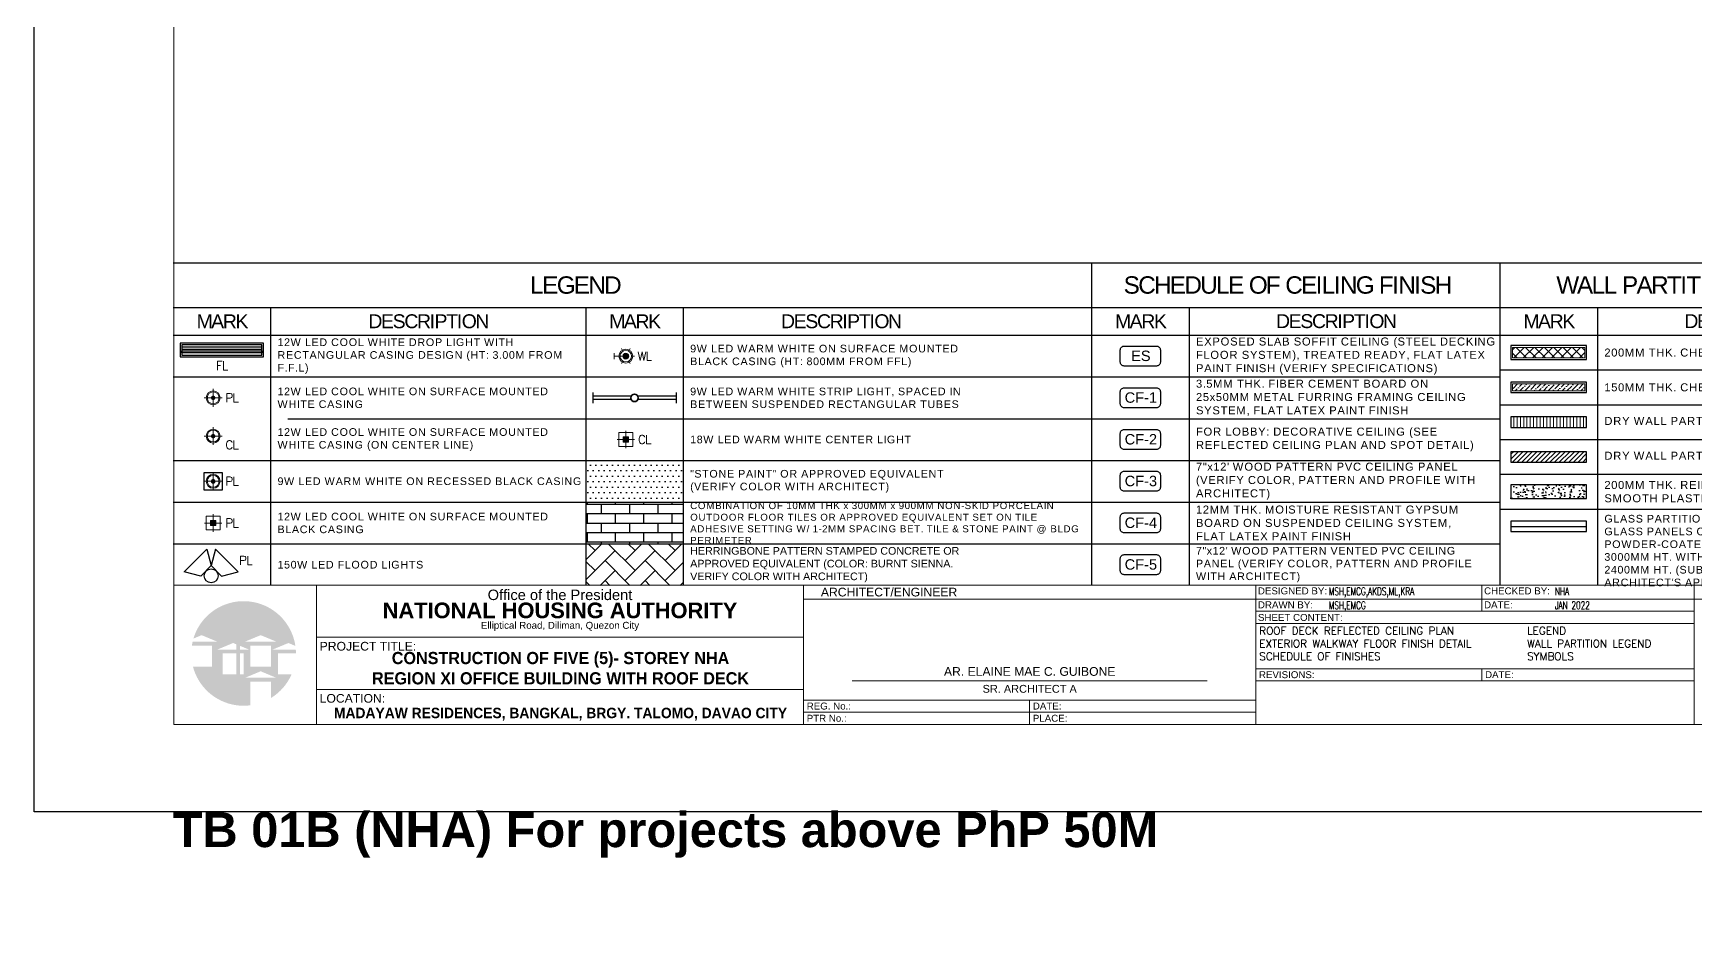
# Model space of a CAD drawing. Header units: metres. Extents: x -12400 to 1, y 0 to 106422.
# Drawn here: x -12095.5 to -12047.72, y 106310.26 to 106336.01 of the extents above; entities that cross this region are included whole.
import ezdxf
from ezdxf.enums import TextEntityAlignment as Align

# ---------------------------------------------------------------- set-up
doc = ezdxf.new("R2010")
doc.units = ezdxf.units.M
doc.header["$PDMODE"] = 35
for name, color, linetype in [('AR-WALL', 7, 'Continuous'), ('E_FIX_LIGHT1', 2, 'Continuous'), ('lighting', 1, 'Continuous'), ('SCH-FLR', 224, 'Continuous'), ('txt', 2, 'Continuous')]:
    doc.layers.add(name, color=color, linetype=linetype)
for name, color, linetype, lineweight in [('B', 5, 'Continuous', 30), ('BOARDER 001', 37, 'Continuous', 18), ('DIM 001', 251, 'Continuous', 13), ('G', 3, 'Continuous', 20), ('HATCH', 250, 'Continuous', 5), ('LAYOUT', 1, 'Continuous', 20), ('LF 001', 51, 'Continuous', 20), ('R', 1, 'Continuous', 9), ('TBLOCK-BORDER-INSIDE', 247, 'Continuous', 0), ('TBLOCK-BORDER-OUTSIDE', 240, 'Continuous', 0), ('TBLOCK-BORDER-TLINE', 40, 'Continuous', 0), ('W', 140, 'Continuous', 80), ('Y', 2, 'Continuous', 13)]:
    doc.layers.add(name, color=color, linetype=linetype, lineweight=lineweight)
doc.styles.add('arial', font='arial.ttf')
doc.styles.add('arial baltic', font='arial.ttf')
doc.styles.add('Arial-Bold', font='arial.ttf')
doc.styles.add('arialBOLD', font='arialbd.ttf', dxfattribs={"height": 0.2})
doc.styles.add('DIMTXT-100', font='arial.ttf')
doc.styles.add('HTDO - ARIAL', font='arial.ttf')
doc.styles.add('simplex', font='simplex.shx')
doc.styles.add('T-0.15', font='romans.shx', dxfattribs={"height": 0.15})
doc.styles.add('T.25', font='romans.shx', dxfattribs={"height": 0.2})
doc.dimstyles.new('D-100', dxfattribs={"dimtxt": 0.2, "dimasz": 0.15, "dimexe": 0.1, "dimexo": 0.1, "dimgap": 0.1, "dimtad": 1, "dimdec": 3, "dimzin": 4, "dimdsep": 46, "dimtxsty": 'DIMTXT-100', "dimblk": 'ARCHTICK', "dimcen": 0.2, "dimdle": 0.1, "dimclrd": 8, "dimclre": 8, "dimclrt": 2, "dimadec": 0, "dimazin": 1, "dimtfac": 1, "dimtdec": 3, "dimtofl": 0, "dimtmove": 2, "dimatfit": 3, "dimfxl": 1, "dimarcsym": 0})

# ---------------------------------------------------------------- blocks, each defined once
blk = doc.blocks.new('_ArchTick')
at = {"color": 0, "linetype": 'ByBlock', "const_width": 0.15}
blk.add_lwpolyline([(-0.5, -0.5), (0.5, 0.5)], dxfattribs=at)
blk = doc.blocks.new('*D1524')
at = {"layer": 'DEFPOINTS', "color": 0, "transparency": 16777216}
for p in [(-12298.642, 106345.954), (-12298.642, 106345.954), (0.6, 0.075)]:
    blk.add_point(p, dxfattribs=at)
at = {"layer": 'DIM 001', "color": 8, "lineweight": -2, "transparency": 16777216}
for p, q in [((0.6, 0.175), (0.6, 106346.054)), ((0.7, 106345.954), (-12298.742, 106345.954))]:
    blk.add_line(p, q, dxfattribs=at)
at = {"layer": 'DIM 001', "color": 8, "lineweight": -2, "transparency": 16777216, "xscale": 0.15, "yscale": 0.15, "zscale": 0.15, "rotation": 180}
blk.add_blockref('_ArchTick', (-12298.642, 106345.954), dxfattribs=at)
at = {"layer": 'DIM 001', "color": 8, "lineweight": -2, "transparency": 16777216, "xscale": 0.15, "yscale": 0.15, "zscale": 0.15}
blk.add_blockref('_ArchTick', (0.6, 106345.954), dxfattribs=at)
at = {"layer": 'DIM 001', "color": 2, "transparency": 16777216, "insert": (-6149.021, 106346.157), "char_height": 0.2, "attachment_point": 5, "style": 'DIMTXT-100'}
blk.add_mtext('12299.242', dxfattribs=at)
blk = doc.blocks.new('LEDPENDANTLT')
at = {"color": 1}
for points in [[(0, 0.2), (1.2, 0.2), (1.2, 0), (0, 0)], [(0.025, 0.175), (1.175, 0.175), (1.175, 0.025), (0.025, 0.025)]]:
    blk.add_lwpolyline(points, close=True, dxfattribs=at)
at = {"color": 2}
for points in [[(1.175, 0.11), (0.025, 0.11), (0.025, 0.14), (1.175, 0.14)], [(1.175, 0.09), (0.025, 0.09), (0.025, 0.06), (1.175, 0.06)]]:
    blk.add_lwpolyline(points, close=True, dxfattribs=at)
blk = doc.blocks.new('L1')
at = {"layer": 'LF 001', "lineweight": 20, "ltscale": 1500}
h = blk.add_hatch(color=256, dxfattribs=at)
edge = h.paths.add_edge_path()
edge.add_arc((0, 0), 0.0319, 0, 360)
at = {"layer": 'LF 001', "ltscale": 1500}
blk.add_lwpolyline([(-0.1, 0, -1), (0.1, 0, -1)], format="xyb", close=True, dxfattribs=at)
at = {"layer": 'LF 001', "color": 76, "lineweight": 18, "ltscale": 1500}
for points in [[(0, 0.15), (0, -0.15)], [(-0.15, 0), (0.15, 0)]]:
    blk.add_lwpolyline(points, dxfattribs=at)
at = {"layer": 'LF 001', "lineweight": 20, "ltscale": 1500}
blk.add_circle((0, 0), 0.0319, dxfattribs=at)
blk = doc.blocks.new('LO')
at = {"layer": 'LAYOUT', "xscale": 1000, "yscale": 1000, "zscale": 1000}
blk.add_blockref('L1', (0, 0), dxfattribs=at)
blk = doc.blocks.new('*U1960')
at = {"layer": 'LF 001', "ltscale": 1500}
blk.add_circle((0, 0), 0.0999, dxfattribs=at)
at = {"layer": 'lighting', "xscale": 0.0008492979043710491, "yscale": 0.0008492979043710491, "zscale": 0.0008492979043710491}
blk.add_blockref('LO', (0, 0), dxfattribs=at)
blk = doc.blocks.new('*U1961')
at = {"layer": 'LF 001', "lineweight": 20, "ltscale": 1500}
blk.add_hatch(color=256, dxfattribs=at).paths.add_polyline_path([(-0.0375, 0.0375), (0.0375, 0.0375), (0.0375, -0.0375), (-0.0375, -0.0375)])
at = {"layer": 'LF 001', "color": 76, "lineweight": 18, "ltscale": 1500}
for points in [[(-0.125, 0), (0.125, 0)], [(0, 0.125), (0, -0.125)]]:
    blk.add_lwpolyline(points, dxfattribs=at)
at = {"layer": 'LF 001', "ltscale": 1500}
blk.add_lwpolyline([(-0.1, 0.1), (0.1, 0.1), (0.1, -0.1), (-0.1, -0.1)], close=True, dxfattribs=at)
at = {"layer": 'LF 001', "lineweight": 20, "ltscale": 1500}
blk.add_lwpolyline([(-0.0375, 0.0375), (0.0375, 0.0375), (0.0375, -0.0375), (-0.0375, -0.0375)], close=True, dxfattribs=at)
blk = doc.blocks.new('WALL LAMP 001')
at = {"layer": 'LF 001', "lineweight": 20, "ltscale": 1500}
blk.add_hatch(color=256, dxfattribs=at).paths.add_polyline_path([(0.05, -0.2, 1), (-0.05, -0.2, 1)])
at = {"layer": 'LF 001', "ltscale": 1500}
for p, q in [((0, 0), (-0.05, 0)), ((0, 0), (0.05, 0)), ((0, -0.15), (0, 0))]:
    blk.add_line(p, q, dxfattribs=at)
at = {"layer": 'LF 001', "color": 76, "lineweight": 18, "ltscale": 1500}
for p, q in [((-0.087, -0.15), (-0.13, -0.125)), ((-0.087, -0.25), (-0.13, -0.275)), ((0.087, -0.15), (0.13, -0.125)), ((0.087, -0.25), (0.13, -0.275)), ((0, -0.3), (0, -0.35))]:
    blk.add_line(p, q, dxfattribs=at)
at = {"layer": 'LF 001', "ltscale": 1500}
blk.add_circle((0, -0.2), 0.12, dxfattribs=at)
at = {"layer": 'LF 001', "color": 76, "lineweight": 18, "ltscale": 1500}
blk.add_circle((0, -0.2), 0.1, dxfattribs=at)
at = {"layer": 'LF 001', "lineweight": 20, "ltscale": 1500}
blk.add_circle((0, -0.2), 0.05, dxfattribs=at)
blk = doc.blocks.new('*U1416')
at = {"layer": 'BOARDER 001', "xscale": 0.8333333333333334, "yscale": 0.8333333333333334, "zscale": 0.8333333333333334}
blk.add_blockref('WALL LAMP 001', (0, 0.167), dxfattribs=at)
blk = doc.blocks.new('*U1686')
at = {"layer": 'LF 001', "color": 7, "lineweight": 30, "ltscale": 1500}
for p, q in [((-0.6, 0.075), (-0.6, -0.075)), ((0.6, 0.075), (0.6, -0.075))]:
    blk.add_line(p, q, dxfattribs=at)
at = {"layer": 'LF 001', "color": 31, "lineweight": 30, "ltscale": 1500}
for points in [[(-0.048, 0.025), (-0.6, 0.025)], [(0.6, 0.025), (0.048, 0.025)], [(-0.048, -0.025), (-0.6, -0.025)], [(0.6, -0.025), (0.048, -0.025)]]:
    blk.add_lwpolyline(points, dxfattribs=at)
at = {"layer": 'LF 001', "color": 7, "lineweight": 35, "ltscale": 1500}
blk.add_circle((0, 0), 0.0542, dxfattribs=at)
blk = doc.blocks.new('150MM CHB')
at = {"layer": 'HATCH'}
h = blk.add_hatch(dxfattribs=at)
h.set_pattern_fill('ANSI36', color=256, scale=0.015)
h.set_pattern_definition([(45, (12092.36169, -106406.766595), (0.02525697034, 0.092608891249), [0.1190625, -0.0238125, 0, -0.0238125])])
h.paths.add_polyline_path([(0.025, 0.125), (0.025, 0.025), (1.062, 0.025), (1.062, 0.125)])
at = {"color": 4}
blk.add_lwpolyline([(1.087, 0), (1.087, 0.15), (0, 0.15), (0, 0)], close=True, dxfattribs=at)
at = {"layer": 'HATCH'}
blk.add_lwpolyline([(1.062, 0.025), (1.062, 0.125), (0.025, 0.125), (0.025, 0.025)], close=True, dxfattribs=at)
blk = doc.blocks.new('150MM DRYWALL FULL HT')
at = {"layer": 'HATCH'}
h = blk.add_hatch(dxfattribs=at)
h.set_pattern_fill('ANSI31', color=256, scale=0.015, angle=45)
h.set_pattern_definition([(90, (12092.36169, -106406.416595), (-0.047625, 0), [])])
h.paths.add_polyline_path([(0, 0.15), (0, 0), (1.087, 0), (1.087, 0.15)])
at = {"color": 3}
blk.add_lwpolyline([(1.087, 0), (1.087, 0.15), (0, 0.15), (0, 0)], close=True, dxfattribs=at)
blk = doc.blocks.new('150MM DRYWALL 1.8HT')
at = {"layer": 'HATCH'}
h = blk.add_hatch(dxfattribs=at)
h.set_pattern_fill('ANSI31', color=256, scale=0.015)
h.set_pattern_definition([(45, (12092.36169, -106406.066595), (-0.033675960454, 0.033675960454), [])])
h.paths.add_polyline_path([(0, 0.15), (0, 0), (1.088, 0), (1.088, 0.15)])
at = {"color": 3}
blk.add_lwpolyline([(1.088, 0), (1.088, 0.15), (0, 0.15), (0, 0)], close=True, dxfattribs=at)
blk = doc.blocks.new('*U76')
at = {"color": 1}
blk.add_lwpolyline([(1.087, 0), (1.087, 0.15), (0, 0.15), (0, 0)], close=True, dxfattribs=at)
at = {"color": 3}
blk.add_lwpolyline([(0, 0.075), (1.087, 0.075)], dxfattribs=at)
blk = doc.blocks.new('*U49')
h = blk.add_hatch()
h.set_pattern_fill('AR-CONC', color=250, scale=0.001)
h.paths.add_polyline_path([(1.087, 0), (1.087, 0.2), (0, 0.2), (0, 0)])
at = {"color": 4}
blk.add_lwpolyline([(1.087, 0), (1.087, 0.2), (0, 0.2), (0, 0)], close=True, dxfattribs=at)
blk = doc.blocks.new('*U36')
at = {"layer": 'HATCH'}
h = blk.add_hatch(dxfattribs=at)
h.set_pattern_fill('ANSI37', color=256, scale=0.03, angle=-180)
h.paths.add_polyline_path([(0.025, 0.175), (0.025, 0.025), (1.063, 0.025), (1.063, 0.175)])
blk.add_lwpolyline([(0, 0.2), (0, 0), (1.087, 0), (1.087, 0.2)], close=True)
blk.add_lwpolyline([(0.025, 0.175), (0.025, 0.025), (1.063, 0.025), (1.063, 0.175)], close=True, dxfattribs=at)
blk = doc.blocks.new('A$C214b0d3d')
h = blk.add_hatch()
h.set_pattern_fill('DOTS', color=1, scale=0.1)
h.set_pattern_definition([(0, (12091.47514, -106320.12654), (0.079375, 0.15875), [0, -0.15875])])
h.paths.add_polyline_path([(11.859, 3.6), (11.859, 2.4), (14.659, 2.4), (14.659, 3.6)])
h = blk.add_hatch()
h.set_pattern_fill('AR-BRSTD', color=8, scale=0.004)
h.set_pattern_definition([(0, (12091.47514, -106320.12654), (0, 0.2709672), []), (90, (12091.47514, -106320.12654), (-0.4064, 0.2709672), [0.2709672, -0.2709672])])
h.paths.add_polyline_path([(14.659, 2.4), (11.859, 2.4), (11.859, 1.2), (14.659, 1.2)])
h = blk.add_hatch()
h.set_pattern_fill('AR-HBONE', color=8, scale=0.004)
h.set_pattern_definition([(45, (12091.47514, -106320.12654), (0, 0.5747363917), [1.2192, -0.4064]), (135, (12091.7625, -106319.83917), (6e-17, 0.5747363917), [1.2192, -0.4064])])
h.paths.add_polyline_path([(14.659, 1.2), (11.859, 1.2), (11.859, 0), (14.659, 0)])
at = {"color": 2}
for points in [[(0, 9.279), (69.683, 9.279)], [(26.395, 9.281), (26.395, 0.002)], [(38.131, 9.282), (38.131, 0.003)], [(0, 8), (69.683, 8)], [(2.8, 8), (2.8, 0)], [(11.859, 8), (11.859, 0)], [(14.659, 8), (14.659, 0)], [(29.195, 8.003), (29.195, 0.002)], [(40.931, 8.003), (40.931, 0.002)], [(0, 7.2), (49.368, 7.2)]]:
    blk.add_lwpolyline(points, dxfattribs=at)
at = {"color": 1}
for points in [[(0, 6), (38.131, 6)], [(38.131, 6.202), (49.368, 6.202)], [(3.3, 4.8), (38.131, 4.8)], [(38.131, 5.202), (49.368, 5.202)], [(38.131, 4.202), (49.368, 4.202)], [(0, 3.6), (38.131, 3.6)], [(38.131, 3.202), (49.368, 3.202)], [(0, 2.4), (38.131, 2.4)], [(38.131, 2.202), (49.368, 2.202)], [(0, 1.2), (23.095, 1.2)], [(0, 1.2), (38.131, 1.2)], [(0.794, 0.274), (0.316, 0.396), (0.966, 1.051), (1.093, 0.574), (0.794, 0.274)], [(1.393, 0.274), (1.871, 0.396), (1.22, 1.051), (1.093, 0.574), (1.393, 0.274)]]:
    blk.add_lwpolyline(points, dxfattribs=at)
blk.add_lwpolyline([(1.405, 2.745), (0.895, 2.745), (0.895, 3.255), (1.405, 3.255)], close=True, dxfattribs=at)
blk.add_circle((1.093, 0.282), 0.201, dxfattribs=at)
at = {"layer": 'SCH-FLR', "color": 1}
for points in [[(28.256, 6.314), (27.334, 6.314, -0.414214), (27.219, 6.429), (27.219, 6.775, -0.414214), (27.334, 6.89), (28.256, 6.89, -0.414214), (28.371, 6.775), (28.371, 6.429, -0.414214)], [(28.256, 5.114), (27.334, 5.114, -0.414214), (27.219, 5.229), (27.219, 5.575, -0.414214), (27.334, 5.69), (28.256, 5.69, -0.414214), (28.371, 5.575), (28.371, 5.229, -0.414214)], [(28.256, 3.914), (27.334, 3.914, -0.414214), (27.219, 4.029), (27.219, 4.375, -0.414214), (27.334, 4.49), (28.256, 4.49, -0.414214), (28.371, 4.375), (28.371, 4.029, -0.414214)], [(28.256, 2.714), (27.334, 2.714, -0.414214), (27.219, 2.829), (27.219, 3.175, -0.414214), (27.334, 3.29), (28.256, 3.29, -0.414214), (28.371, 3.175), (28.371, 2.829, -0.414214)], [(28.256, 1.514), (27.334, 1.514, -0.414214), (27.219, 1.629), (27.219, 1.975, -0.414214), (27.334, 2.09), (28.256, 2.09, -0.414214), (28.371, 1.975), (28.371, 1.629, -0.414214)], [(28.256, 0.314), (27.334, 0.314, -0.414214), (27.219, 0.429), (27.219, 0.775, -0.414214), (27.334, 0.89), (28.256, 0.89, -0.414214), (28.371, 0.775), (28.371, 0.429, -0.414214)]]:
    blk.add_lwpolyline(points, format="xyb", close=True, dxfattribs=at)
at = {"yscale": 2, "zscale": 2}
for name, p, xscale in [('LEDPENDANTLT', (2.6, 6.575), -2), ('*U36', (38.444, 6.501), 2), ('150MM CHB', (38.444, 5.551), 2), ('150MM DRYWALL FULL HT', (38.444, 4.551), 2), ('150MM DRYWALL 1.8HT', (38.444, 3.551), 2), ('*U49', (38.444, 2.501), 2), ('*U76', (38.444, 1.551), 2)]:
    blk.add_blockref(name, p, dxfattribs=dict(at, xscale=xscale))
at = {"layer": 'E_FIX_LIGHT1', "xscale": 2, "yscale": 2, "zscale": 2}
for name, p, rotation in [('*U1416', (13.009, 6.6), 90), ('*U1960', (1.15, 5.4), 90), ('*U1960', (1.15, 4.3), 90), ('*U1961', (13.009, 4.2), 90), ('*U1960', (1.15, 3), 270), ('*U1961', (1.15, 1.8), 90)]:
    blk.add_blockref(name, p, dxfattribs=dict(at, rotation=rotation))
blk.add_blockref('*U1686', (13.259, 5.399), dxfattribs=at)
at = {"linetype": 'Continuous'}
for s, width, gutter_width, heights, insert, char_height, attachment_point, style in [('{\\T0.9;\\C3;LEGEND}', 10.05921, 0.001, [0], (11.548, 8.64), 0.5, 5, 'arial'), ('\\pxt28;{\\T0.9;\\C3;SCHEDULE OF CEILING FINISH}', 10.05921, 0.001, [0], (32.013, 8.642), 0.5, 5, 'arial'), ('{\\T0.9;\\C3;WALL PARTITION LEGEND}', 10.05921, 0.001, [0], (43.749, 8.642), 0.5, 5, 'arial'), ('\\pxt28;{\\T0.9;\\C3;MARK}', 7.60421, 0.001, [0], (1.4, 7.6), 0.4, 5, 'arial'), ('\\pxt28;{\\T0.9;\\C3;DESCRIPTION}', 7.60421, 0.001, [0], (7.329, 7.6), 0.4, 5, 'arial'), ('\\pxt28;{\\T0.9;\\C3;MARK}', 7.60421, 0.001, [0], (13.259, 7.6), 0.4, 5, 'arial'), ('\\pxt28;{\\T0.9;\\C3;DESCRIPTION}', 7.60421, 0.001, [0], (19.188, 7.6), 0.4, 5, 'arial'), ('\\pxt28;{\\T0.9;\\C3;MARK}', 7.60421, 0.001, [0], (27.795, 7.603), 0.4, 5, 'arial'), ('\\pxt28;{\\T0.9;\\C3;DESCRIPTION}', 7.60421, 0.001, [0], (33.413, 7.603), 0.4, 5, 'arial'), ('\\pxt28;{\\T0.9;\\C3;MARK}', 7.60421, 0.001, [0], (39.531, 7.603), 0.4, 5, 'arial'), ('\\pxt28;{\\T0.9;\\C3;DESCRIPTION}', 7.60421, 0.001, [0], (45.149, 7.603), 0.4, 5, 'arial'), ('\\A1;\\pxql;{\\fArial|b0|i0|c0|p34;\\T1.1;\\C2;12W LED COOL WHITE DROP LIGHT WITH RECTANGULAR CASING DESIGN (HT: 3.00M FROM F.F.L)}', 8.49054, 0.001, [1.982], (3, 6.6), 0.22, 4, 'T-0.15'), ('\\A1;\\pxql;{\\fArial|b0|i0|c0|p34;\\T1.1;\\C2;9W LED WARM WHITE ON SURFACE MOUNTED BLACK CASING (HT: 800MM FROM FFL)}', 8.49054, 0.001, [1.982], (14.859, 6.6), 0.22, 4, 'T-0.15'), ('\\A1;\\pxql;{\\fArial|b0|i0|c0|p34;\\T1.1;\\C2;EXPOSED SLAB SOFFIT CEILING (STEEL DECKING FLOOR SYSTEM), TREATED READY, FLAT LATEX PAINT FINISH (VERIFY SPECIFICATIONS)}', 9.06295, 0.001, [1.982], (29.395, 6.602), 0.23, 4, 'T-0.15'), ('\\A1;\\pxql;{\\fArial|b0|i0|c0|p34;\\T1.1;\\C2;200MM THK. CHB SMOOTH PLASTER FINISH}', 7.92699, 0.001, [1.982], (41.131, 6.701), 0.23, 4, 'T-0.15'), ('\\A1;\\pxql;{\\fArial|b0|i0|c0|p34;\\T1.1;\\C2;3.5MM THK. FIBER CEMENT BOARD ON 25x50MM METAL FURRING FRAMING CEILING SYSTEM, FLAT LATEX PAINT FINISH}', 8.10488, 0.001, [1.982], (29.395, 5.402), 0.23, 4, 'T-0.15'), ('\\A1;\\pxql;{\\fArial|b0|i0|c0|p34;\\T1.1;\\C2;150MM THK. CHB SMOOTH PLASTER FINISH}', 7.91009, 0.001, [1.982], (41.131, 5.701), 0.23, 4, 'T-0.15'), ('\\A1;\\pxql;{\\fArial|b0|i0|c0|p34;\\T1.1;\\C2;12W LED COOL WHITE ON SURFACE MOUNTED WHITE CASING}', 8.9265, 0.001, [1.982], (3, 5.4), 0.22, 4, 'T-0.15'), ('\\A1;{\\fArial|b0|i0|c0|p34;\\T1.1;\\C2;9W LED WARM WHITE STRIP LIGHT, SPACED IN BETWEEN SUSPENDED RECTANGULAR TUBES}', 8.49054, 0.001, [1.982], (14.859, 5.399), 0.22, 4, 'T-0.15'), ('\\A1;\\pxql,t30;{\\fArial|b0|i0|c0|p34;\\T1.1;\\C2;DRY WALL PARTITION (FULL HEIGHT)}', 7.58042, 0.001, [1.982], (41.131, 4.701), 0.23, 4, 'T-0.15'), ('\\A1;\\pxql;{\\fArial|b0|i0|c0|p34;\\T1.1;\\C2;12W LED COOL WHITE ON SURFACE MOUNTED WHITE CASING (ON CENTER LINE)}', 8.49054, 0.001, [1.982], (3, 4.2), 0.22, 4, 'T-0.15'), ('\\A1;{\\fArial|b0|i0|c0|p34;\\T1.1;\\C2;18W LED WARM WHITE CENTER LIGHT}', 8.49054, 0.001, [1.982], (14.859, 4.2), 0.22, 4, 'T-0.15'), ('\\A1;\\pxql;{\\fArial|b0|i0|c0|p34;\\T1.1;\\C2;FOR LOBBY: DECORATIVE CEILING (SEE REFLECTED CEILING PLAN AND SPOT DETAIL)}', 8.66708, 0.001, [1.982], (29.395, 4.202), 0.23, 4, 'T-0.15'), ('\\A1;\\pxql,t30;{\\fArial|b0|i0|c0|p34;\\T1.1;\\C2;DRY WALL PARTITION (UP TO 1.80M HT.)}', 7.79269, 0.001, [1.982], (41.131, 3.701), 0.23, 4, 'T-0.15'), ('\\A1;\\pxql;{\\fArial|b0|i0|c0|p34;\\T1.1;\\C2;7"x12\' WOOD PATTERN PVC CEILING PANEL (VERIFY COLOR, PATTERN AND PROFILE WITH ARCHITECT)}', 8.29474, 0.001, [1.982], (29.395, 3.002), 0.23, 4, 'T-0.15'), ('\\A1;\\pxql;{\\fArial|b0|i0|c0|p34;\\T1.1;\\C2;9W LED WARM WHITE ON RECESSED BLACK CASING}', 8.49054, 0.001, [1.982], (3, 3), 0.22, 4, 'T-0.15'), ('\\A1;{\\fArial|b0|i0|c0|p34;\\T1.1;\\C2;"STONE PAINT" OR APPROVED EQUIVALENT (VERIFY COLOR WITH ARCHITECT)}', 8.49054, 0.001, [1.982], (14.859, 3), 0.22, 4, 'T-0.15'), ('\\A1;\\pxt30;{\\fArial|b0|i0|c0|p34;\\T1.1;\\C2;200MM THK. REINFORCED CONCRETE WALL, SMOOTH PLASTER FINISH}', 8.13456, 0.001, [1.982], (41.131, 2.701), 0.23, 4, 'T-0.15'), ('\\A1;\\pxt40;{\\fArial|b0|i0|c0|p34;\\T1.1;\\C2;COMBINATION OF 10MM THK x 300MM x 900MM NON-SKID PORCELAIN OUTDOOR FLOOR TILES OR APPROVED EQUIVALENT SET ON TILE ADHESIVE SETTING W/ 1-2MM SPACING BET. TILE & STONE PAINT @ BLDG PERIMETER}', 11.42932, 0.001, [1.982], (14.859, 1.8), 0.2, 4, 'T-0.15'), ('\\A1;\\pxql;{\\fArial|b0|i0|c0|p34;\\T1.1;\\C2;12W LED COOL WHITE ON SURFACE MOUNTED BLACK CASING}', 8.49054, 0.001, [1.982], (3, 1.8), 0.22, 4, 'T-0.15'), ('\\A1;\\pxql;{\\fArial|b0|i0|c0|p34;\\T1.1;\\C2;12MM THK. MOISTURE RESISTANT GYPSUM BOARD ON SUSPENDED CEILING SYSTEM, FLAT LATEX PAINT FINISH}', 8.25518, 0.001, [1.982], (29.395, 1.802), 0.23, 4, 'T-0.15'), ("\\A1;\\pxql;{\\fArial|b0|i0|c0|p34;\\T1.1;\\C2;GLASS PARTITION: 6MM THK. CLEAR FIXED GLASS PANELS ON 50MMx100MM THK. POWDER-COATED ALUMINUM FRAME UP TO 3000MM HT. WITH HORIZONTAL MUNTIN AT 2400MM HT. (SUBMIT SHOP DRAWINGS FOR ARCHITECT'S APPROVAL)}", 8.26268, 4.440892098500626e-16, [3.872], (41.131, 2.034), 0.22, 1, 'T-0.15'), ('\\A1;\\pxsm1;{\\fArial|b0|i0|c0|p34;\\C2;HERRINGBONE PATTERN STAMPED CONCRETE OR APPROVED EQUIVALENT (COLOR: BURNT SIENNA. VERIFY COLOR WITH ARCHITECT)}', 8.20066, 0.001, [1.982], (14.859, 0.6), 0.22, 4, 'T-0.15'), ('\\A1;\\pxql;{\\fArial|b0|i0|c0|p34;\\T1.1;\\C2;7"x12\' WOOD PATTERN VENTED PVC CEILING PANEL (VERIFY COLOR, PATTERN AND PROFILE WITH ARCHITECT)}', 8.20076, 0.001, [1.982], (29.395, 0.602), 0.22, 4, 'T-0.15'), ('\\A1;\\pxql;{\\fArial|b0|i0|c0|p34;\\T1.1;\\C2;150W LED FLOOD LIGHTS}', 8.49054, 0.001, [1.982], (3, 0.6), 0.22, 4, 'T-0.15')]:
    blk.add_mtext_dynamic_manual_height_columns(s, width=width, gutter_width=gutter_width, heights=heights, dxfattribs=dict(at, insert=insert, char_height=char_height, attachment_point=attachment_point, style=style))
at = {"layer": 'txt', "color": 6, "linetype": 'Continuous', "char_height": 0.25, "attachment_point": 5, "style": 'T.25'}
for s, width, gutter_width, insert in [('{\\T0.9;WL}', 1.29061, 0.002, (13.544, 6.6)), ('{\\T0.9;FL}', 0.6453, 0.001, (1.4, 6.325)), ('{\\T0.9;PL}', 1.29061, 0.002, (1.685, 5.4)), ('{\\T0.9;CL}', 1.29061, 0.002, (13.544, 4.2)), ('{\\T0.9;CL}', 1.29061, 0.002, (1.685, 4.05)), ('{\\T0.9;PL}', 1.29061, 0.002, (1.685, 3)), ('{\\T0.9;PL}', 1.29061, 0.002, (1.685, 1.8)), ('{\\T0.9;PL}', 1.29061, 0.002, (2.08, 0.724))]:
    blk.add_mtext_dynamic_manual_height_columns(s, width=width, gutter_width=gutter_width, heights=[0], dxfattribs=dict(at, insert=insert))
at = {"layer": 'txt', "color": 6, "linetype": 'Continuous', "char_height": 0.3, "width": 0.93131, "attachment_point": 2, "style": 'Arial-Bold'}
for s, insert in [('{\\C2;ES}', (27.811, 6.758)), ('{\\C2;CF-1}', (27.811, 5.558)), ('{\\C2;CF-2}', (27.811, 4.358)), ('{\\C2;CF-3}', (27.811, 3.158)), ('{\\C2;CF-4}', (27.811, 1.958)), ('{\\C2;CF-5}', (27.811, 0.758))]:
    blk.add_mtext(s, dxfattribs=dict(at, insert=insert))
blk = doc.blocks.new('nha logo [20x30]')
at = {"layer": 'B'}
h = blk.add_hatch(color=256, dxfattribs=at)
h.paths.add_polyline_path([(752.52, -115.99), (743.07, -115.99, 0.019096), (742.78, -117.49), (750.52, -117.49), (750.52, -122.99), (754.56, -122.99), (754.56, -120.49), (759.73, -120.49), (759.73, -118.99), (752.56, -118.99), (758.56, -116.49), (759.73, -116.98), (759.73, -113.49), (755.47, -110.86), (744.48, -111.93, 0.038492), (743.38, -114.8), (746.52, -113.49)])
h.paths.add_polyline_path([(748.32, -106.44, 0.069327), (745.02, -110.87), (754.07, -109.99)])
h.paths.add_polyline_path([(752.45, -103.23, 0.052722), (749.07, -105.73), (753.4, -108.41)])
h.paths.add_polyline_path([(754.95, -101.99, 0.021764), (753.38, -102.72), (754.55, -109.12), (759.73, -112.31), (759.73, -109.5)])
h.paths.add_polyline_path([(759.4, -100.74, 0.045113), (755.91, -101.63), (758.18, -105.21)])
h.paths.add_polyline_path([(762.56, -100.49, 0.02609), (760.47, -100.6), (758.91, -106.35), (760.57, -108.96), (763.77, -105.68)])
h.paths.add_polyline_path([(764.6, -104.83), (768.07, -101.27, 0.056974), (763.59, -100.52)])
h.paths.add_polyline_path([(761.23, -109.72), (761.23, -110.89), (767.48, -109.69), (772.19, -102.96, 0.041767), (769.14, -101.61)])
h.paths.add_polyline_path([(777.92, -107.68, 0.081023), (773.05, -103.47), (768.89, -109.42)])
h.paths.add_polyline_path([(769.92, -110.24), (780.57, -111.8, 0.047253), (778.61, -108.57)])
h.paths.add_polyline_path([(766.93, -110.81), (761.23, -111.91), (761.23, -117.6), (764.56, -118.99), (761.23, -118.99), (761.23, -120.49), (762.56, -120.49), (762.56, -122.99), (765.08, -122.99), (765.08, -117.49), (773.08, -117.49), (773.08, -122.99), (775.68, -122.99), (775.68, -120.49), (782.56, -120.49, 0.01877), (782.5, -118.99), (773.68, -118.99), (779.68, -116.49), (782.35, -117.6, 0.061492), (781.05, -112.88)])
h.paths.add_polyline_path([(775.08, -115.99), (763.08, -115.99), (769.08, -113.49)], flags=16)
at = {"layer": 'DEFPOINTS'}
blk.add_hatch(color=256, dxfattribs=at).paths.add_polyline_path([(761.23, -111.91), (766.93, -110.81), (781.05, -112.88, 0.014809), (780.57, -111.8), (769.92, -110.24), (778.61, -108.57, 0.014075), (777.92, -107.68), (768.89, -109.42), (773.05, -103.47, 0.012545), (772.19, -102.96), (767.48, -109.69), (761.23, -110.89), (761.23, -109.72), (769.14, -101.61, 0.01399), (768.07, -101.27), (764.6, -104.83), (763.59, -100.52, 0.012921), (762.56, -100.49), (763.77, -105.68), (760.57, -108.96), (758.91, -106.35), (760.47, -100.6, 0.013556), (759.4, -100.74), (758.18, -105.21), (755.91, -101.63, 0.012762), (754.95, -101.99), (759.73, -109.5), (759.73, -112.31), (754.55, -109.12), (753.38, -102.72, 0.013177), (752.45, -103.23), (753.4, -108.41), (749.07, -105.73, 0.012907), (748.32, -106.44), (754.07, -109.99), (745.02, -110.87, 0.014841), (744.48, -111.93), (755.47, -110.86), (759.73, -113.49), (759.73, -140.29, 0.018859), (761.23, -140.45)])
at = {"layer": 'G'}
h = blk.add_hatch(color=256, dxfattribs=at)
h.paths.add_polyline_path([(759.73, -128.49), (754.56, -128.49), (754.56, -122.99), (750.52, -122.99), (750.52, -125.49), (743.19, -125.49, 0.302823), (759.73, -140.29)])
h.paths.add_polyline_path([(765.08, -131.31), (773.08, -131.31), (773.08, -137.5, 0.152448), (780.89, -128.49), (775.68, -128.49), (775.68, -122.99), (773.08, -122.99), (773.08, -125.49), (765.08, -125.49), (765.08, -122.99), (762.56, -122.99), (762.56, -128.49), (761.23, -128.49), (761.23, -140.45, 0.048304), (765.08, -140.33)])
h.paths.add_polyline_path([(763.08, -129.81), (769.08, -127.31), (775.08, -129.81)], flags=16)
blk = doc.blocks.new('A$C4143093F')
at = {"color": 1, "linetype": 'Continuous', "xscale": 85.53599999999842, "yscale": 85.53599999999842, "zscale": 85.53599999999842}
blk.add_blockref('nha logo [20x30]', (-65226, 10306), dxfattribs=at)
blk = doc.blocks.new('A$Ceba0e023')
at = {"layer": 'DEFPOINTS'}
for p, q in [((0, 0), (0, 50.934)), ((76.2, 0), (0, 0))]:
    blk.add_line(p, q, dxfattribs=at)
at = {"layer": 'TBLOCK-BORDER-INSIDE'}
blk.add_line((73.693, 6.517), (4.011, 6.517), dxfattribs=at)
blk.add_line((73.693, 6.517), (4.011, 6.517), dxfattribs=at)
at = {"layer": 'TBLOCK-BORDER-INSIDE', "ltscale": 0.35}
for p, q in [((8.111, 2.507), (8.111, 6.517)), ((22.111, 2.507), (22.111, 6.517)), ((35.111, 2.507), (35.111, 6.517))]:
    blk.add_line(p, q, dxfattribs=at)
blk.add_lwpolyline([(47.711, 6.517), (47.711, 2.507)], dxfattribs=at)
at = {"layer": 'TBLOCK-BORDER-OUTSIDE'}
for p, q in [((4.011, 2.507), (4.011, 48.427)), ((73.693, 2.507), (4.011, 2.507))]:
    blk.add_line(p, q, dxfattribs=at)
blk.add_lwpolyline([(73.693, 2.507), (4.011, 2.507), (4.011, 48.427), (73.693, 48.427)], close=True, dxfattribs=at)
at = {"layer": 'TBLOCK-BORDER-TLINE'}
for p, q in [((41.611, 5.765), (41.611, 6.517)), ((22.111, 6.116), (73.693, 6.116)), ((35.111, 5.765), (47.711, 5.765)), ((35.111, 5.414), (47.711, 5.414)), ((8.111, 5.017), (22.111, 5.017)), ((35.111, 4.111), (47.711, 4.111)), ((41.611, 4.111), (41.611, 3.76)), ((23.505, 3.76), (33.716, 3.76)), ((35.111, 3.76), (47.711, 3.76)), ((22.111, 3.208), (35.111, 3.208)), ((28.611, 3.208), (28.611, 2.507)), ((22.111, 2.858), (35.111, 2.858))]:
    blk.add_line(p, q, dxfattribs=at)
blk.add_lwpolyline([(22.111, 3.517), (8.111, 3.517)], dxfattribs=at)
at = {"layer": 'W', "xscale": 0.000879131224526006, "yscale": 0.000879131224526006, "zscale": 0.000879131224526006}
blk.add_blockref('A$C4143093F', (6.016, 4.552), dxfattribs=at)
at = {"layer": 'DEFPOINTS', "style": 'arialBOLD'}
blk.add_text('TB 01B (NHA) For projects above PhP 50M', height=1.00263, dxfattribs=at).set_placement((3.98, -1.02))
at = {"layer": 'G', "style": 'arialBOLD'}
for s, insert, char_height, width, attachment_point in [('NATIONAL HOUSING AUTHORITY', (15.111, 6.016), 0.45, 13.04669, 2), ('{\\W0.95;CONSTRUCTION OF FIVE (5)- STOREY NHA \\PREGION XI OFFICE BUILDING WITH ROOF DECK}', (15.126, 4.126), 0.35, 11.61666, 5), ('{\\W0.95;MADAYAW RESIDENCES, BANGKAL, BRGY. TALOMO, DAVAO CITY}', (15.126, 2.806), 0.3, 13.25129, 5)]:
    blk.add_mtext(s, dxfattribs=dict(at, insert=insert, char_height=char_height, width=width, attachment_point=attachment_point))
at = {"layer": 'R', "style": 'arial baltic'}
for s, p in [('DESIGNED BY:', (35.174, 6.192)), ('CHECKED BY:', (41.674, 6.192)), ('DRAWN BY:', (35.174, 5.791)), ('DATE:', (41.674, 5.791)), ('SHEET CONTENT:', (35.174, 5.428)), ('REVISIONS:', (35.203, 3.781)), ('DATE:', (41.703, 3.781)), ('REG. No.:', (22.203, 2.879)), ('DATE:', (28.703, 2.879)), ('PTR No.:', (22.203, 2.528)), ('PLACE:', (28.703, 2.528))]:
    blk.add_text(s, height=0.2, dxfattribs=at).set_placement(p, align=Align.BOTTOM_LEFT)
blk.add_text('Elliptical Road, Diliman, Quezon City', height=0.2, dxfattribs=at).set_placement((15.111, 5.461), align=Align.TOP_CENTER)
for s, height, p in [('AR. ELAINE MAE C. GUIBONE', 0.25, (28.613, 4.034)), ('SR. ARCHITECT A', 0.225, (28.613, 3.534))]:
    blk.add_text(s, height=height, dxfattribs=at).set_placement(p, align=Align.MIDDLE_CENTER)
at = {"layer": 'Y', "style": 'HTDO - ARIAL'}
blk.add_text('Office of the President', height=0.30079, dxfattribs=at).set_placement((15.111, 6.388), align=Align.TOP_CENTER)
at = {"layer": 'Y', "style": 'arial baltic'}
blk.add_text('ARCHITECT/ENGINEER', height=0.25, dxfattribs=at).set_placement((22.611, 6.317), align=Align.MIDDLE_LEFT)
for s, p in [('PROJECT TITLE:', (8.203, 4.56)), ('LOCATION:', (8.203, 3.06))]:
    blk.add_text(s, height=0.25, dxfattribs=at).set_placement(p, align=Align.BOTTOM_LEFT)

msp = doc.modelspace()

# ---------------------------------------------------------------- linework, layer by layer
at = {"color": 2}
for points in [[(-12091.47514, 106329.40555), (-12021.79224, 106329.40555)], [(-12091.47514, 106328.12654), (-12021.79224, 106328.12654)], [(-12091.47514, 106327.32654), (-12042.10754, 106327.32654)]]:
    msp.add_lwpolyline(points, dxfattribs=at)
at = {"color": 1}
for points in [[(-12091.47514, 106326.12654), (-12053.34381, 106326.12654)], [(-12088.17514, 106324.92654), (-12053.34381, 106324.92654)], [(-12091.47514, 106323.72654), (-12053.34381, 106323.72654)], [(-12091.47514, 106322.52654), (-12053.34381, 106322.52654)], [(-12091.47514, 106321.32654), (-12053.34381, 106321.32703)]]:
    msp.add_lwpolyline(points, dxfattribs=at)

# ---------------------------------------------------------------- block references
at = {"xscale": 0.999738737056323, "yscale": 0.999738737056323, "zscale": 0.999738737056323}
msp.add_blockref('A$Ceba0e023', (-12095.46471, 106313.62444), dxfattribs=at)
at = {"layer": 'AR-WALL'}
msp.add_blockref('A$C214b0d3d', (-12091.47514, 106320.12654), dxfattribs=at)

# ---------------------------------------------------------------- texts
at = {"layer": 'txt', "color": 2, "char_height": 0.22, "width": 7.5872435, "attachment_point": 1, "style": 'simplex'}
for s, insert in [('{\\W0.7;MSH,EMCG,AKDS,ML,KRA}', (-12058.26336, 106320.07224)), ('{\\W0.7;NHA}', (-12051.76505, 106320.07224)), ('{\\W0.7;MSH,EMCG}', (-12058.26336, 106319.67129)), ('{\\W0.7;JAN 2022}', (-12051.76505, 106319.67129)), ('ROOF DECK REFLECTED CEILING PLAN\\PEXTERIOR WALKWAY FLOOR FINISH DETAIL\\PSCHEDULE OF FINISHES', (-12060.26336, 106318.93724)), ('LEGEND\\PWALL PARTITION LEGEND\\PSYMBOLS', (-12052.56505, 106318.93724))]:
    msp.add_mtext(s, dxfattribs=dict(at, insert=insert))

# ---------------------------------------------------------------- dimensions: what is measured, and where the dimension line sits
at = {"layer": 'DIM 001'}
dim = msp.add_linear_dim(base=(-12298.64188, 106345.95449), p1=(0.6, 0.075), p2=(-12298.64188, 106345.95449), dimstyle='D-100', dxfattribs=at)
dim.commit()
dim.dimension.update_dxf_attribs({"geometry": '*D1524', "text_midpoint": (-6149.02094, 106346.15661)})

doc.saveas('drawing.dxf')
